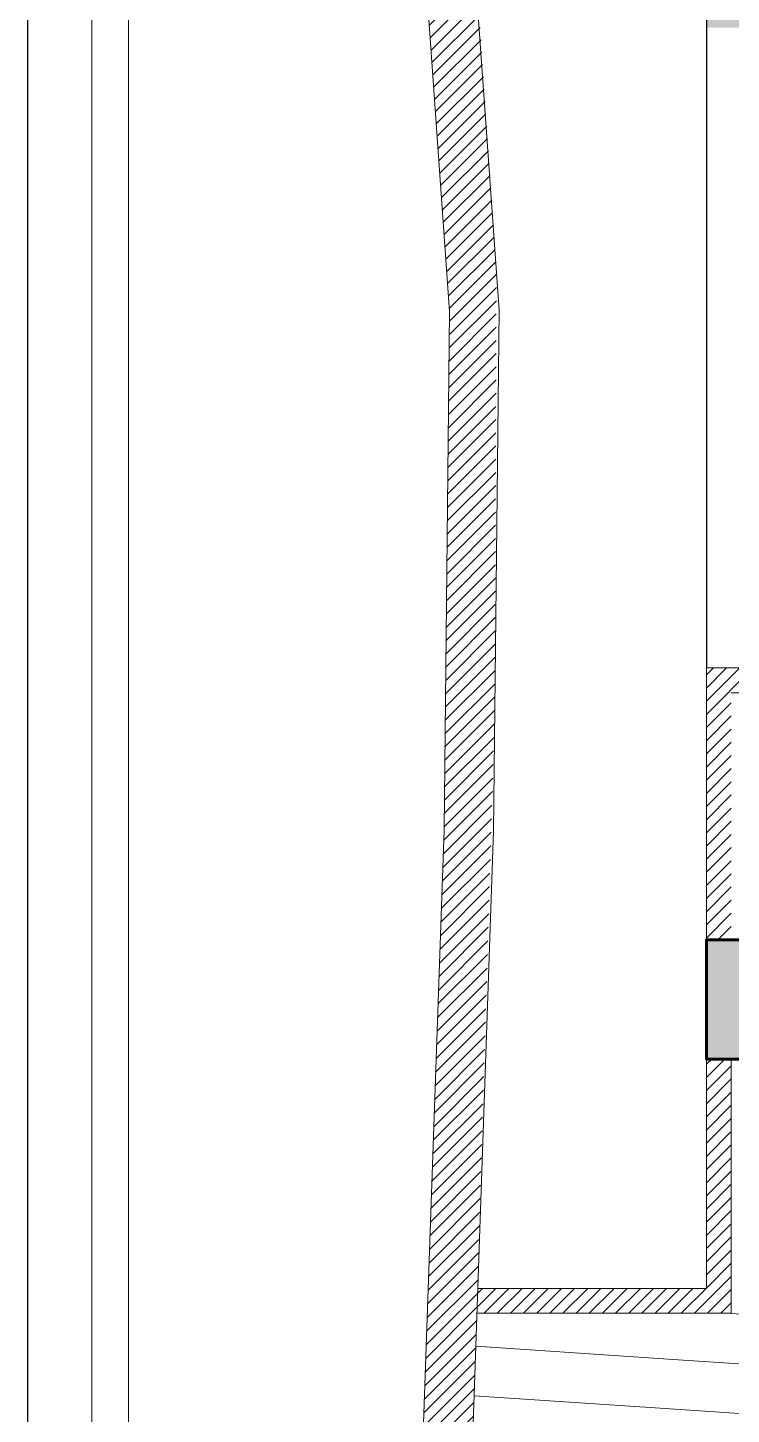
# Model space of a CAD drawing. Header units: inches. Extents: x 109699 to 44449955, y -10987 to 15824140.
# Drawn here: x 194056.2 to 194198.1, y -3999.4 to -3720 of the extents above; entities that cross this region are included whole.
import ezdxf

# ---------------------------------------------------------------- set-up
doc = ezdxf.new("R2010")
doc.units = ezdxf.units.IN
doc.header["$LTSCALE"] = 5
doc.header["$MEASUREMENT"] = 0
for name, color, linetype, lineweight in [('@NORMAL', 7, 'Continuous', 5), ('cloumn', 253, 'Continuous', 60), ('Ground foor outer wall', 7, 'Continuous', 25), ('ha', 252, 'Continuous', 5), ('HATCH2', 253, 'Continuous', 15), ('STAIR', 8, 'Continuous', 13), ('WALL-1', 8, 'Continuous', 9)]:
    doc.layers.add(name, color=color, linetype=linetype, lineweight=lineweight)
pattern_1 = [(44.99999999999996, (142401.9198280664, 2531389.256548782), (-1.325825214724776, 1.325825214724777), [])]

# ---------------------------------------------------------------- blocks, each defined once
blk = doc.blocks.new('zxczxczxcz')
at = {"layer": '@NORMAL'}
for points in [[(177327.5446916085, -15450.10043627545), (175295.1813820154, -15450.10043627545), (175295.1813820154, -14276.83252409846), (177327.5446916085, -14276.83252409846)], [(177319.9075666944, -15442.46331136129), (175302.8185069296, -15442.46331136129), (175302.8185069296, -14284.46964901264), (177319.9075666944, -14284.46964901264)]]:
    blk.add_lwpolyline(points, close=True, dxfattribs=at)
at = {"layer": 'WALL-1', "lineweight": 30}
blk.add_lwpolyline([(177340.9096602083, -15463.46540487523), (175281.8164134157, -15463.46540487523), (175281.8164134157, -14263.46755549865), (177340.9096602083, -14263.46755549865)], close=True, dxfattribs=at)
blk = doc.blocks.new('coloumn-01')
at = {"layer": 'ha'}
h = blk.add_hatch(dxfattribs=at)
h.set_pattern_fill('AR-CONC', color=256, scale=0.5)
h.set_pattern_definition([(49.99999999999999, (0, 0), (3.586300913003767, -0.3137606749129755), [0.375, -4.125]), (355, (0, 0), (-0.693756668065, 3.760960668500059), [0.3, -3.3]), (100.45144446, (0.298858405, -0.02614672), (2.89254423363556, 3.447199954843147), [0.3187009599999999, -3.505710559999999]), (46.18420000000001, (0, 1), (5.336206653357862, -0.8275964039653827), [0.5625, -6.1875]), (96.63563549, (0.444683725, 0.931033465), (4.673309728371142, 4.870593003872752), [0.47805171, -5.258568799999999]), (351.1841639899999, (0, 1), (4.673309725273866, 4.870593001349951), [0.45, -4.950000005]), (21, (0.5, 0.75), (2.984535260592308, -2.013094453326694), [0.375, -4.125]), (326.0000000000001, (0.5, 0.75), (1.216576659607909, 3.625750225234265), [0.3, -3.3]), (71.45144474, (0.74871127, 0.58224213), (4.201111883649856, 1.612655764031769), [0.31870095, -3.50571056]), (37.50000000000001, (0, 0), (0.06079927658645334, 1.664469269156557), [0, -3.26, 0, -3.35, 0, -3.3125]), (7.499999999999999, (0, 0), (1.315347687210743, 1.972058559411801), [0, -1.91, 0, -3.185, 0, -1.2625]), (327.5, (-1.115, 0), (2.669112180862045, -0.1127743586718988), [0, -1.25, 0, -3.9, 0, -5.175]), (317.5, (-1.615, 0), (2.915930846711931, 0.5005249116615886), [0, -1.625, 0, -2.59, 0, -3.675])])
h.paths.add_polyline_path([(32128.44739975178, -2546319.049243456), (32092.44739975178, -2546319.049243456), (32092.44739975178, -2546331.049243456), (32128.44739975178, -2546331.049243456)])
h.paths.add_polyline_path([(32128.44739975189, -2546617.132962178), (32098.44739975189, -2546617.132962178), (32098.44739975189, -2546629.132962178), (32128.44739975189, -2546629.132962178)])
h.paths.add_polyline_path([(31978.51966727065, -2546605.132962178), (31966.51966727065, -2546605.132962178), (31966.51966727065, -2546635.132962178), (31978.51966727065, -2546635.132962178)])
h.paths.add_polyline_path([(31821.20333333506, -2546605.132962178), (31809.20333333506, -2546605.132962178), (31809.20333333506, -2546635.132962178), (31821.20333333506, -2546635.132962178)])
h.paths.add_polyline_path([(31689.20328743063, -2546611.133238418), (31677.20328743063, -2546611.133238418), (31677.20328743063, -2546635.133238418), (31689.20328743063, -2546635.133238418)])
h.paths.add_polyline_path([(31417.20347832461, -2546611.132962178), (31405.20347832461, -2546611.132962178), (31405.20347832461, -2546635.132962178), (31417.20347832461, -2546635.132962178)])
h.paths.add_polyline_path([(31435.20347912709, -2546415.348983645), (31405.20347912709, -2546415.348983645), (31405.20347912709, -2546427.348983645), (31435.20347912709, -2546427.348983645)])
h.paths.add_polyline_path([(31633.74647668525, -2546415.348983645), (31603.74647668525, -2546415.348983645), (31603.74647668525, -2546427.348983645), (31633.74647668525, -2546427.348983645)])
h.paths.add_polyline_path([(31821.20245073218, -2546319.049243455), (31809.20245073218, -2546319.049243455), (31809.20245073218, -2546349.049243455), (31821.20245073218, -2546349.049243455)])
h.paths.add_polyline_path([(31996.51966727068, -2546319.049243455), (31966.51966727068, -2546319.049243455), (31966.51966727068, -2546331.049243455), (31996.51966727068, -2546331.049243455)])
h.paths.add_polyline_path([(31581.74648750067, -2546291.049243452), (31541.74648750067, -2546291.049243452), (31541.74648750067, -2546301.049243452), (31581.74648750067, -2546301.049243452)])
h.paths.add_polyline_path([(31485.74647668505, -2546261.049243452), (31475.74647668505, -2546261.049243452), (31475.74647668505, -2546301.049243452), (31485.74647668505, -2546301.049243452)])
h.paths.add_polyline_path([(31581.74648750064, -2546206.049278549), (31521.74648750064, -2546206.049278549), (31521.74648750064, -2546216.049243455), (31581.74648750064, -2546216.049243455)])
h.paths.add_polyline_path([(31435.20347595899, -2546206.049243455), (31405.20347595899, -2546206.049243455), (31405.20347595899, -2546218.049243455), (31435.20347595899, -2546218.049243455)])
h.paths.add_polyline_path([(31435.20347912709, -2546094.049243455), (31405.20347912709, -2546094.049243455), (31405.20347912709, -2546106.049243455), (31435.20347912709, -2546106.049243455)])
h.paths.add_polyline_path([(31583.74647668522, -2546094.049243455), (31547.74647668522, -2546094.049243455), (31547.74647668522, -2546106.049243455), (31583.74647668522, -2546106.049243455)])
h.paths.add_polyline_path([(31775.41359277777, -2546094.049243455), (31763.41359277777, -2546094.049243455), (31763.41359277777, -2546124.049243455), (31775.41359277777, -2546124.049243455)])
h.paths.add_polyline_path([(32059.80123907101, -2546094.049243455), (32047.80123907101, -2546094.049243455), (32047.80123907101, -2546124.049243455), (32059.80123907101, -2546124.049243455)])
h.paths.add_polyline_path([(32058.06771510976, -2545913.633020405), (32028.06771510976, -2545913.633020405), (32028.06771510976, -2545925.633020405), (32058.06771510976, -2545925.633020405)])
h.paths.add_polyline_path([(32048.06771510973, -2545722.712815279), (32036.06771510973, -2545722.712815279), (32036.06771510973, -2545746.712815279), (32048.06771510973, -2545746.712815279)])
h.paths.add_polyline_path([(31799.41359277774, -2545913.633020405), (31763.41359277774, -2545913.633020405), (31763.41359277774, -2545925.633020405), (31799.41359277774, -2545925.633020405)])
h.paths.add_polyline_path([(31591.53986684192, -2545945.049243456), (31561.31223659915, -2545945.049243456), (31561.31223659915, -2545957.049243456), (31591.53986684192, -2545957.049243456)])
h.paths.add_polyline_path([(31435.20347912709, -2545945.049243456), (31405.20347912709, -2545945.049243456), (31405.20347912709, -2545957.049243456), (31435.20347912709, -2545957.049243456)])
h.paths.add_polyline_path([(31429.2035252499, -2545715.383477275), (31405.2035252499, -2545715.383477275), (31405.2035252499, -2545727.383477275), (31429.2035252499, -2545727.383477275)])
h.paths.add_polyline_path([(31605.53986684192, -2545715.383237123), (31581.53986684192, -2545715.383237123), (31581.53986684192, -2545727.383237123), (31605.53986684192, -2545727.383237123)])
h.paths.add_polyline_path([(31775.41359277774, -2545711.610186095), (31763.41359277774, -2545711.610186095), (31763.41359277774, -2545735.610186095), (31775.41359277774, -2545735.610186095)])
at = {"layer": 'cloumn', "elevation": -16.98928691961896}
blk.add_lwpolyline([(31417.20347832461, -2546635.132962178), (31417.20347832461, -2546611.132962178), (31405.20347832461, -2546611.132962178), (31405.20347832461, -2546635.132962178)], close=True, dxfattribs=at)

msp = doc.modelspace()

# ---------------------------------------------------------------- hatches: boundary and pattern name
at = {"layer": 'HATCH2'}
h = msp.add_hatch(dxfattribs=at)
h.set_pattern_fill('ANSI31', color=256, scale=15, angle=-2.544443745170813e-14)
h.set_pattern_definition(pattern_1)
h.paths.add_polyline_path([(194134.868101332, -4033.998222063577), (194136.4261724671, -3989.048147490996), (194138.8146040037, -3920.142323323342), (194140.0450997711, -3884.642739730238), (194140.928657458, -3809.392474890969), (194141.2759157697, -3777.176152471735), (194136.4351710372, -3709.185979278574), (194132.104056875, -3643.012969452238), (194128.1991995646, -3581.955578525367), (194124.9558904575, -3523.69301662436), (194122.6531060227, -3482.325969495161), (194121.2999233621, -3458.017497522573), (194119.629215446, -3374.128587594072), (194118.4813935769, -3316.494620303905), (194114.0018516486, -3233.822061959936), (194113.0143841016, -3215.597772578525), (194111.0659861683, -3151.882248699016), (194109.4474077319, -3096.940058413244), (194107.8809310412, -3047.613484918422), (194107.0570285821, -3021.669731369524), (194105.2219652738, -2963.885670056849), (194104.1849373315, -2931.230836877416), (194394.1628154742, -2911.344918285778), (194508.125557512, -2903.529653806987), (194714.3447308282, -2889.387686430759), (194868.4595517207, -2878.818898212447), (194870.2823044496, -2888.717385327725), (194821.1480994355, -2892.086879605244), (194743.3567875941, -2897.42160273744), (194645.4232405983, -2904.137627268026), (194522.3828899847, -2912.575410217329), (194289.4104094184, -2928.552048891599), (194114.4858634688, -2940.547913206557), (194118.1306367212, -3055.317687166671), (194121.3310179422, -3161.011579910575), (194123.1137356517, -3217.160641200191), (194125.6067277732, -3263.17026448604), (194128.4760039377, -3316.124429201989), (194131.2943864786, -3457.639913051205), (194138.1814466131, -3581.358545522953), (194150.718503759, -3768.991541889778), (194150.4185472238, -3856.771011519993), (194146.540836751, -3985.913362607176), (194144.8511096184, -4034.661689242164)])
h = msp.add_hatch(dxfattribs=at)
h.set_pattern_fill('ANSI31', color=256, scale=15, angle=-2.544443745170813e-14)
h.set_pattern_definition([(44.99999999999996, (178287.0462421337, 2531125.984210069), (-1.325825214724776, 1.325825214724777), [])])
h.paths.add_polyline_path([(194477.0773351837, -3848.999366462745), (194193.0775224146, -3848.999365793823), (194193.0775224146, -3903.783108587659), (194198.0775224146, -3903.783108587659), (194198.0775224146, -3853.980692515432), (194330.0774269673, -3853.999365793823), (194330.0774269673, -3978.999130055125), (194330.2263202717, -3986.951482537368), (194334.928693827, -3986.951482497787), (194335.0774269673, -3853.999365793823), (194472.0773348494, -3853.999366462745), (194472.0773348494, -3903.783385497567), (194477.0773351837, -3903.783385497567)])
h = msp.add_hatch(dxfattribs=at)
h.set_pattern_fill('ANSI31', color=256, scale=15, angle=-2.544443745170813e-14)
h.set_pattern_definition(pattern_1)
h.paths.add_polyline_path([(194198.0775216122, -3927.783108587659), (194193.0775224146, -3927.783108587659), (194193.0775224146, -3973.999130055125), (194146.9538109677, -3973.999130055125), (194146.7804996717, -3978.999130055125), (194193.0775224146, -3978.999130055125), (194198.0775147626, -3978.999130055125)])

# ---------------------------------------------------------------- linework, layer by layer
at = {"layer": '@NORMAL', "color": 13}
msp.add_line((194193.0775224146, -3978.999130055125), (194198.0775224146, -3978.999130055125), dxfattribs=at)
at = {"layer": '@NORMAL', "color": 7, "elevation": 0.05890287613723899}
msp.add_lwpolyline([(194193.0775224146, -3921.782773224453), (194193.0775223574, -3922.211053193829)], dxfattribs=at)
at = {"layer": 'Ground foor outer wall'}
msp.add_line((194193.0775224146, -3637.699389864973, 0.3513599508198553), (194193.0775224146, -3848.999130055125, 0.066802894598883), dxfattribs=at)
at = {"layer": 'STAIR', "elevation": 0.3072378954952661}
for points in [[(194197.0270636608, -3978.999130055125), (194223.0142329181, -3980.726228076781), (194238.6199628547, -3981.763379335976), (194255.8537471229, -3982.759558979704), (194275.9144487541, -3983.892523959212), (194298.7169343467, -3985.180336225245), (194317.9721450935, -3986.267809627045), (194330.375051544, -3986.968286555193), (194342.3152199884, -3987.642629504311), (194361.1455754757, -3988.293841458906), (194370.4634120849, -3988.616081078586), (194382.8324404842, -3989.043840351098), (194397.1258842871, -3989.538151862149), (194410.1816418373, -3989.989660353449), (194422.4880649997, -3990.415254543119), (194438.7733986672, -3990.978451768917), (194455.5660624336, -3991.559194039311), (194487.1353228452, -3992.747221750547)], [(194146.5493948752, -3985.6664622476), (194187.3976332376, -3988.381221624839), (194222.351099355, -3990.704216545264), (194237.9998467759, -3991.744226731176), (194255.2832741927, -3992.743275941632), (194275.3505789354, -3993.876613844002), (194298.153064528, -3995.164426110035), (194317.4082752749, -3996.251899511835), (194329.8111817251, -3996.952376439984), (194341.8604186498, -3997.632879231873), (194360.7999511553, -3998.287866865567), (194370.1177877644, -3998.610106485246), (194382.4868161636, -3999.037865757758), (194396.7802599667, -3999.532177268809)], [(194146.2028060475, -3995.665488157063), (194186.7344996746, -3998.359210093322), (194221.6879657919, -4000.682205013747)]]:
    msp.add_lwpolyline(points, dxfattribs=at)
at = {"layer": 'WALL-1'}
for p, q in [((194193.0775224147, -3848.999130055125, 0.099999999999973), (194761.393710558, -3848.999130055125, 0.099999999999973)), ((194193.0775224146, -3848.999130055125, 0.1999999999999744), (194193.0775224146, -3903.783108587659, 0.2000000000003612)), ((194198.0775154312, -3853.999130055125, 0.099999999999973), (194330.07753148, -3853.999130055125, 0.099999999999973)), ((194193.0775224146, -3973.999130055125), (194193.0775224146, -3912.499166088926, 0.06846012849491245)), ((194193.0775224146, -3973.999130055125, 0.099999999999973), (194146.9538109677, -3973.999130055125, 0.099999999999973)), ((194193.0775224146, -3978.999130055125, 0.099999999999973), (194146.7804996717, -3978.999130055125, 0.099999999999973)), ((194193.0775041792, -3978.999130055125), (194198.0775041792, -3978.999130723814))]:
    msp.add_line(p, q, dxfattribs=at)
for points in [[(194134.868101332, -4033.998222063577), (194140.1502309218, -3881.609724769651), (194141.2759157697, -3777.176152471735), (194135.4612099685, -3695.506311085823), (194128.1991995646, -3581.955578525367), (194121.2999233621, -3458.017497522573), (194118.4813935769, -3316.494620303905), (194112.7451852037, -3210.629549945521), (194109.9291198326, -3112.108625861632), (194109.9291198326, -3112.108625861632), (194104.1849373315, -2931.230836877416), (194868.4595517207, -2878.818898212447)], [(194144.8566044985, -4034.503162927916), (194150.1483635964, -3881.836856044267), (194151.2797487272, -3776.874449314773), (194145.4385208684, -3694.832095145908), (194138.1814466131, -3581.358545523099), (194131.2943864786, -3457.639913051235), (194128.4760039377, -3316.124429201989), (194122.7374516086, -3210.216099769799), (194119.9245842758, -3111.807060051467), (194114.4858634688, -2940.547913206383), (194870.2823044496, -2888.717385327696)]]:
    msp.add_lwpolyline(points, dxfattribs=at)
at = {"layer": 'WALL-1', "elevation": 0.05890287613723899}
msp.add_lwpolyline([(194198.0775216122, -3927.783109255883), (194198.0775147626, -3978.999130055125)], dxfattribs=at)

# ---------------------------------------------------------------- block references
at = {"layer": '@NORMAL'}
msp.add_blockref('coloumn-01', (162787.8740432889, 2542707.34985359, 17.1892869196193), dxfattribs=at)
at = {"layer": 'WALL-1', "linetype": 'Continuous', "xscale": 0.9681819840000001, "yscale": 0.9681819840000001, "zscale": 0.9681819840000001, "rotation": 270}
msp.add_blockref('zxczxczxcz', (209027.6479416023, 167129.4557606005), dxfattribs=at)

doc.saveas('drawing.dxf')
